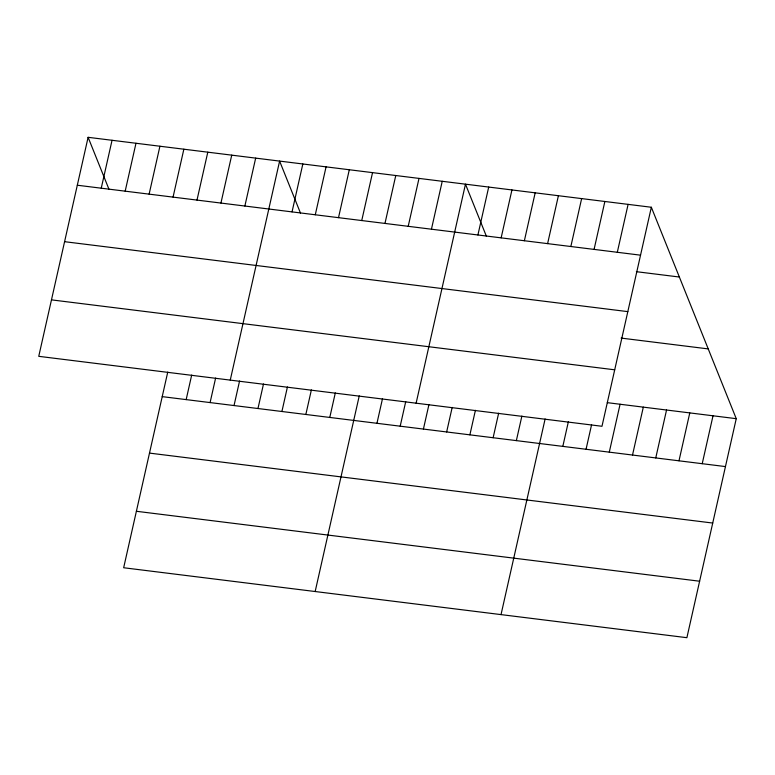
<?xml version="1.0" encoding="UTF-8"?>
<svg xmlns="http://www.w3.org/2000/svg" width="775" height="775" viewBox="0 0 775 775"><rect width="100%" height="100%" fill="white"/><g stroke="black" fill="none" stroke-linecap="round" stroke-linejoin="round"><path stroke-width="1.16" d="M88.108 137.311L38.75 356.326L601.981 426.279L651.339 207.254L88.108 137.311L109.013 189.362M101.244 188.189L112.046 140.285M125.182 191.163L135.983 143.259M149.12 194.138L159.921 146.233M173.057 197.112L183.859 149.197M196.995 200.086L207.797 152.171M167.749 372.097L123.661 567.746L686.892 637.689L736.25 418.674L651.339 207.254M220.933 203.06L231.735 155.145M186.165 399.609L191.687 375.071M244.871 206.024L255.673 158.119M210.093 402.583L215.624 378.045M230.252 380.108L279.61 161.093L300.506 213.144M234.031 405.558L239.562 381.019M292.039 211.885L302.841 163.98M257.968 408.522L263.5 383.983M315.28 214.772L326.072 166.858M281.906 411.496L287.438 386.957M338.51 217.659L349.302 169.744M305.844 414.47L311.376 389.932M361.741 220.546L372.543 172.631M329.782 417.444L335.313 392.906M384.972 223.423L395.773 175.518M315.163 591.528L359.251 395.88M408.212 226.31L419.004 178.405M376.95 423.305L382.482 398.767M431.442 229.197L442.234 181.292M400.191 426.192L405.722 401.644M416.117 403.194L465.475 184.169L486.38 236.22M423.421 429.069L428.953 404.531M477.913 234.97L488.705 187.056M446.652 431.956L452.183 407.418M501.144 237.857L511.936 189.943M469.882 434.843L475.414 410.304M524.375 240.734L535.176 192.83M493.123 437.73L498.654 413.191M547.605 243.621L558.407 195.717M516.353 440.617L521.885 416.078M570.846 246.508L581.637 198.603M501.028 614.604L545.116 418.955M594.076 249.395L604.868 201.481M562.824 446.381L568.346 421.842M617.307 252.282L628.108 204.368M586.055 449.267L591.587 424.729M609.286 452.154L620.087 404.24M632.516 455.041L643.318 407.127M655.757 457.928L666.548 410.014M678.987 460.805L689.779 412.901M702.218 463.692L713.019 415.787M77.316 185.225L640.538 255.169M636.382 271.686L679.355 277.024M64.587 241.684L627.818 311.627M621.104 338.084L708.234 348.905M51.479 299.867L614.701 369.811M607.309 402.661L736.25 418.674M162.227 396.635L725.448 466.579M149.498 453.104L712.729 523.048M136.39 511.277L699.622 581.221"/></g></svg>
